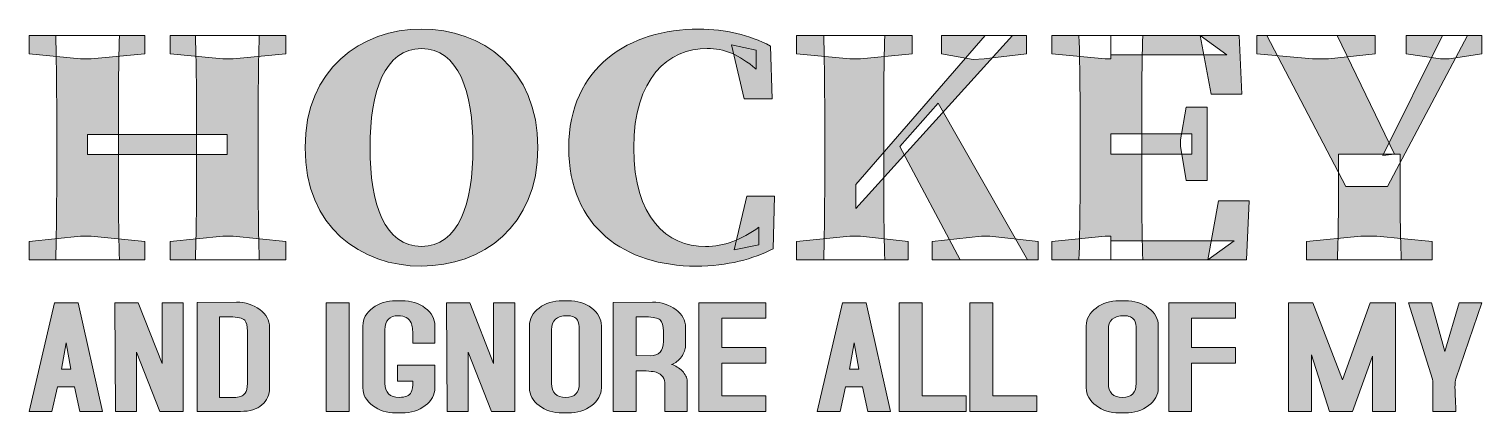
# Model space of a CAD drawing. Header units: inches. Extents: x 0.5 to 14.5, y -16.1 to -0.7.
# Drawn here: x 0.5 to 14.5, y -11.73 to -8.04 of the extents above; entities that cross this region are included whole.
import ezdxf

# ---------------------------------------------------------------- set-up
doc = ezdxf.new("R2010")
doc.units = ezdxf.units.IN
doc.header["$MEASUREMENT"] = 0
doc.layers.add('Layer 1', color=7, linetype='Continuous')

# ---------------------------------------------------------------- blocks, each defined once
blk = doc.blocks.new('block 13')
at = {"layer": 'Layer 1', "true_color": 0xff0000}
h = blk.add_hatch(color=1, dxfattribs=at)
h.dxf.hatch_style = 2
h.paths.add_polyline_path([(0.502, -8.276), (0.502, -8.099), (1.617, -8.099), (1.617, -8.276), (1.101, -8.325), (0.997, -8.325)])
h.paths.add_polyline_path([(1.101, -10.032), (1.617, -10.082), (1.617, -10.258), (0.502, -10.258), (0.502, -10.082), (0.997, -10.032)])
edge = h.paths.add_edge_path()
edge.add_spline(control_points=[(0.769, -9.118), (0.769, -8.779), (0.769, -8.438), (0.759, -8.099), (0.759, -8.099), (1.373, -8.099), (1.373, -8.099), (1.363, -8.431), (1.363, -8.773), (1.363, -9.118), (1.363, -9.118), (1.363, -9.219), (1.363, -9.219), (1.363, -9.578), (1.363, -9.92), (1.373, -10.258), (1.373, -10.258), (0.759, -10.258), (0.759, -10.258), (0.769, -9.926), (0.769, -9.585), (0.769, -9.239), (0.769, -9.239), (0.769, -9.118), (0.769, -9.118)], knot_values=[0, 0, 0, 0, 1, 1, 1, 2, 2, 2, 3, 3, 3, 4, 4, 4, 5, 5, 5, 6, 6, 6, 7, 7, 7, 8, 8, 8, 8], degree=3, periodic=1)
h.paths.add_polyline_path([(1.066, -9.245), (1.066, -9.053), (2.412, -9.053), (2.412, -9.245)])
h.paths.add_polyline_path([(1.861, -8.276), (1.861, -8.099), (2.976, -8.099), (2.976, -8.276), (2.468, -8.325), (2.369, -8.325)])
h.paths.add_polyline_path([(2.468, -10.032), (2.976, -10.082), (2.976, -10.258), (1.861, -10.258), (1.861, -10.082), (2.369, -10.032)])
edge = h.paths.add_edge_path()
edge.add_spline(control_points=[(2.116, -9.118), (2.116, -8.779), (2.116, -8.438), (2.105, -8.099), (2.105, -8.099), (2.72, -8.099), (2.72, -8.099), (2.709, -8.431), (2.709, -8.773), (2.709, -9.118), (2.709, -9.118), (2.709, -9.239), (2.709, -9.239), (2.709, -9.578), (2.709, -9.92), (2.72, -10.258), (2.72, -10.258), (2.105, -10.258), (2.105, -10.258), (2.116, -9.926), (2.116, -9.585), (2.116, -9.219), (2.116, -9.219), (2.116, -9.118), (2.116, -9.118)], knot_values=[0, 0, 0, 0, 1, 1, 1, 2, 2, 2, 3, 3, 3, 4, 4, 4, 5, 5, 5, 6, 6, 6, 7, 7, 7, 8, 8, 8, 8], degree=3, periodic=1)
h = blk.add_hatch(color=1, dxfattribs=at)
h.dxf.hatch_style = 2
edge = h.paths.add_edge_path()
edge.add_spline(control_points=[(5.404, -9.179), (5.404, -9.936), (4.866, -10.319), (4.283, -10.319), (3.699, -10.319), (3.161, -9.944), (3.161, -9.179), (3.161, -8.421), (3.703, -8.038), (4.283, -8.038), (4.862, -8.038), (5.404, -8.413), (5.404, -9.179)], knot_values=[0, 0, 0, 0, 1, 1, 1, 2, 2, 2, 3, 3, 3, 4, 4, 4, 4], degree=3, periodic=1)
edge = h.paths.add_edge_path()
edge.add_spline(control_points=[(4.283, -10.129), (4.638, -10.129), (4.778, -9.724), (4.778, -9.179), (4.778, -8.636), (4.638, -8.226), (4.283, -8.226), (3.927, -8.226), (3.787, -8.636), (3.787, -9.179), (3.787, -9.724), (3.927, -10.129), (4.283, -10.129)], knot_values=[0, 0, 0, 0, 1, 1, 1, 2, 2, 2, 3, 3, 3, 4, 4, 4, 4], degree=3, periodic=1)
h = blk.add_hatch(color=1, dxfattribs=at)
h.dxf.hatch_style = 2
edge = h.paths.add_edge_path()
edge.add_spline(control_points=[(7.533, -9.945), (7.533, -9.945), (7.533, -10.114), (7.533, -10.114), (7.533, -10.114), (7.296, -10.162), (7.296, -10.162), (7.296, -10.162), (7.415, -9.647), (7.415, -9.647), (7.415, -9.647), (7.684, -9.647), (7.684, -9.647), (7.684, -9.647), (7.67, -10.152), (7.67, -10.152), (7.481, -10.25), (7.232, -10.319), (6.928, -10.319), (6.248, -10.319), (5.701, -9.946), (5.701, -9.179), (5.701, -8.401), (6.289, -8.038), (6.953, -8.038), (7.22, -8.038), (7.435, -8.094), (7.645, -8.201), (7.645, -8.201), (7.659, -8.71), (7.659, -8.71), (7.659, -8.71), (7.39, -8.71), (7.39, -8.71), (7.39, -8.71), (7.269, -8.191), (7.269, -8.191), (7.269, -8.191), (7.506, -8.241), (7.506, -8.241), (7.506, -8.241), (7.506, -8.423), (7.506, -8.423), (7.337, -8.282), (7.196, -8.224), (7.036, -8.224), (6.659, -8.224), (6.327, -8.509), (6.327, -9.181), (6.327, -9.85), (6.645, -10.131), (7.019, -10.131), (7.195, -10.131), (7.368, -10.064), (7.533, -9.945)], knot_values=[0, 0, 0, 0, 1, 1, 1, 2, 2, 2, 3, 3, 3, 4, 4, 4, 5, 5, 5, 6, 6, 6, 7, 7, 7, 8, 8, 8, 9, 9, 9, 10, 10, 10, 11, 11, 11, 12, 12, 12, 13, 13, 13, 14, 14, 14, 15, 15, 15, 16, 16, 16, 17, 17, 17, 18, 18, 18, 18], degree=3, periodic=1)
h = blk.add_hatch(color=1, dxfattribs=at)
h.dxf.hatch_style = 2
h.paths.add_polyline_path([(7.895, -8.276), (7.895, -8.099), (9.01, -8.099), (9.01, -8.276), (8.512, -8.325), (8.408, -8.325)])
h.paths.add_polyline_path([(8.512, -10.032), (8.971, -10.082), (8.971, -10.258), (7.895, -10.258), (7.895, -10.082), (8.408, -10.032)])
edge = h.paths.add_edge_path()
edge.add_spline(control_points=[(8.167, -9.118), (8.167, -8.779), (8.167, -8.438), (8.157, -8.099), (8.157, -8.099), (8.745, -8.099), (8.745, -8.099), (8.735, -8.431), (8.735, -8.773), (8.735, -9.118), (8.735, -9.118), (8.735, -9.261), (8.735, -9.261), (8.735, -9.578), (8.735, -9.92), (8.745, -10.258), (8.745, -10.258), (8.157, -10.258), (8.157, -10.258), (8.167, -9.926), (8.167, -9.585), (8.167, -9.239), (8.167, -9.239), (8.167, -9.118), (8.167, -9.118)], knot_values=[0, 0, 0, 0, 1, 1, 1, 2, 2, 2, 3, 3, 3, 4, 4, 4, 5, 5, 5, 6, 6, 6, 7, 7, 7, 8, 8, 8, 8], degree=3, periodic=1)
h.paths.add_polyline_path([(8.465, -9.534), (9.712, -8.099), (9.975, -8.099), (8.465, -9.764)])
h.paths.add_polyline_path([(9.259, -8.75), (10.119, -10.258), (9.473, -10.258), (8.891, -9.168)])
h.paths.add_polyline_path([(9.201, -10.082), (9.676, -10.032), (9.757, -10.032), (10.222, -10.082), (10.222, -10.258), (9.201, -10.258)])
h.paths.add_polyline_path([(9.293, -8.276), (9.293, -8.099), (10.111, -8.099), (10.111, -8.276), (9.702, -8.325), (9.598, -8.33)])
h = blk.add_hatch(color=1, dxfattribs=at)
h.dxf.hatch_style = 2
h.paths.add_polyline_path([(10.355, -8.276), (10.355, -8.099), (10.923, -8.099), (10.923, -8.325), (10.868, -8.325)])
h.paths.add_polyline_path([(10.923, -10.032), (10.923, -10.258), (10.355, -10.258), (10.355, -10.082), (10.868, -10.032)])
edge = h.paths.add_edge_path()
edge.add_spline(control_points=[(10.627, -9.118), (10.627, -8.779), (10.627, -8.438), (10.616, -8.099), (10.616, -8.099), (11.231, -8.099), (11.231, -8.099), (11.22, -8.431), (11.22, -8.773), (11.22, -9.118), (11.22, -9.118), (11.22, -9.226), (11.22, -9.226), (11.22, -9.578), (11.22, -9.92), (11.231, -10.258), (11.231, -10.258), (10.616, -10.258), (10.616, -10.258), (10.627, -9.926), (10.627, -9.585), (10.627, -9.239), (10.627, -9.239), (10.627, -9.118), (10.627, -9.118)], knot_values=[0, 0, 0, 0, 1, 1, 1, 2, 2, 2, 3, 3, 3, 4, 4, 4, 5, 5, 5, 6, 6, 6, 7, 7, 7, 8, 8, 8, 8], degree=3, periodic=1)
h.paths.add_polyline_path([(11.785, -8.099), (12.041, -8.285), (10.923, -8.285), (10.923, -8.099), (12.159, -8.099), (12.184, -8.665), (11.889, -8.665)])
h.paths.add_polyline_path([(11.702, -9.241), (10.923, -9.241), (10.923, -9.047), (11.702, -9.047)])
h.paths.add_polyline_path([(12.255, -9.692), (12.23, -10.258), (10.923, -10.258), (10.923, -10.075), (12.112, -10.075), (11.856, -10.258), (11.96, -9.692)])
h.paths.add_polyline_path([(11.594, -9.103), (11.647, -8.788), (11.852, -8.788), (11.852, -9.496), (11.647, -9.496), (11.594, -9.164)])
h = blk.add_hatch(color=1, dxfattribs=at)
h.dxf.hatch_style = 2
h.paths.add_polyline_path([(12.329, -8.276), (12.329, -8.099), (13.469, -8.099), (13.469, -8.276), (13.02, -8.325), (12.865, -8.325)])
h.paths.add_polyline_path([(13.188, -9.552), (12.425, -8.099), (13.103, -8.099), (13.655, -9.242), (13.544, -9.256), (14.118, -8.099), (14.357, -8.099), (13.587, -9.552)])
h.paths.add_polyline_path([(13.486, -10.032), (14.019, -10.082), (14.019, -10.258), (12.808, -10.258), (12.808, -10.082), (13.331, -10.032)])
edge = h.paths.add_edge_path()
edge.add_spline(control_points=[(13.116, -9.242), (13.116, -9.242), (13.709, -9.242), (13.709, -9.242), (13.709, -9.737), (13.709, -9.956), (13.72, -10.258), (13.72, -10.258), (13.105, -10.258), (13.105, -10.258), (13.116, -9.963), (13.116, -9.743), (13.116, -9.242)], knot_values=[0, 0, 0, 0, 1, 1, 1, 2, 2, 2, 3, 3, 3, 4, 4, 4, 4], degree=3, periodic=1)
h.paths.add_polyline_path([(14.1, -8.325), (13.767, -8.276), (13.767, -8.099), (14.498, -8.099), (14.498, -8.276), (14.183, -8.325)])
at = {"layer": 'Layer 1', "lineweight": 0}
for points in [[(0.502, -8.276), (0.502, -8.099), (1.617, -8.099), (1.617, -8.276), (1.101, -8.325), (0.997, -8.325), (0.502, -8.276)], [(1.861, -8.276), (1.861, -8.099), (2.976, -8.099), (2.976, -8.276), (2.468, -8.325), (2.369, -8.325), (1.861, -8.276)], [(7.895, -8.276), (7.895, -8.099), (9.01, -8.099), (9.01, -8.276), (8.512, -8.325), (8.408, -8.325), (7.895, -8.276)], [(8.465, -9.534), (9.712, -8.099), (9.975, -8.099), (8.465, -9.764), (8.465, -9.534)], [(9.293, -8.276), (9.293, -8.099), (10.111, -8.099), (10.111, -8.276), (9.702, -8.325), (9.598, -8.33), (9.293, -8.276)], [(10.355, -8.276), (10.355, -8.099), (10.923, -8.099), (10.923, -8.325), (10.868, -8.325), (10.355, -8.276)], [(11.785, -8.099), (12.041, -8.285), (10.923, -8.285), (10.923, -8.099), (12.159, -8.099), (12.184, -8.665), (11.889, -8.665), (11.785, -8.099)], [(12.329, -8.276), (12.329, -8.099), (13.469, -8.099), (13.469, -8.276), (13.02, -8.325), (12.865, -8.325), (12.329, -8.276)], [(13.188, -9.552), (12.425, -8.099), (13.103, -8.099), (13.655, -9.242), (13.544, -9.256), (14.118, -8.099), (14.357, -8.099), (13.587, -9.552), (13.188, -9.552)], [(14.1, -8.325), (13.767, -8.276), (13.767, -8.099), (14.498, -8.099), (14.498, -8.276), (14.183, -8.325), (14.1, -8.325)], [(9.259, -8.75), (10.119, -10.258), (9.473, -10.258), (8.891, -9.168), (9.259, -8.75)], [(11.594, -9.103), (11.647, -8.788), (11.852, -8.788), (11.852, -9.496), (11.647, -9.496), (11.594, -9.164), (11.594, -9.103)], [(1.066, -9.245), (1.066, -9.053), (2.412, -9.053), (2.412, -9.245), (1.066, -9.245)], [(11.702, -9.241), (10.923, -9.241), (10.923, -9.047), (11.702, -9.047), (11.702, -9.241)], [(12.255, -9.692), (12.23, -10.258), (10.923, -10.258), (10.923, -10.075), (12.112, -10.075), (11.856, -10.258), (11.96, -9.692), (12.255, -9.692)], [(1.101, -10.032), (1.617, -10.082), (1.617, -10.258), (0.502, -10.258), (0.502, -10.082), (0.997, -10.032), (1.101, -10.032)], [(2.468, -10.032), (2.976, -10.082), (2.976, -10.258), (1.861, -10.258), (1.861, -10.082), (2.369, -10.032), (2.468, -10.032)], [(8.512, -10.032), (8.971, -10.082), (8.971, -10.258), (7.895, -10.258), (7.895, -10.082), (8.408, -10.032), (8.512, -10.032)], [(9.201, -10.082), (9.676, -10.032), (9.757, -10.032), (10.222, -10.082), (10.222, -10.258), (9.201, -10.258), (9.201, -10.082)], [(10.923, -10.032), (10.923, -10.258), (10.355, -10.258), (10.355, -10.082), (10.868, -10.032), (10.923, -10.032)], [(13.486, -10.032), (14.019, -10.082), (14.019, -10.258), (12.808, -10.258), (12.808, -10.082), (13.331, -10.032), (13.486, -10.032)]]:
    blk.add_lwpolyline(points, dxfattribs=at)
for points, knots in [([(0.769, -9.118), (0.769, -8.779), (0.769, -8.438), (0.759, -8.099), (0.759, -8.099), (1.373, -8.099), (1.373, -8.099), (1.363, -8.431), (1.363, -8.773), (1.363, -9.118), (1.363, -9.118), (1.363, -9.219), (1.363, -9.219), (1.363, -9.578), (1.363, -9.92), (1.373, -10.258), (1.373, -10.258), (0.759, -10.258), (0.759, -10.258), (0.769, -9.926), (0.769, -9.585), (0.769, -9.239), (0.769, -9.239), (0.769, -9.118), (0.769, -9.118)], [0, 0, 0, 0, 1, 1, 1, 2, 2, 2, 3, 3, 3, 4, 4, 4, 5, 5, 5, 6, 6, 6, 7, 7, 7, 8, 8, 8, 8]), ([(2.116, -9.118), (2.116, -8.779), (2.116, -8.438), (2.105, -8.099), (2.105, -8.099), (2.72, -8.099), (2.72, -8.099), (2.709, -8.431), (2.709, -8.773), (2.709, -9.118), (2.709, -9.118), (2.709, -9.239), (2.709, -9.239), (2.709, -9.578), (2.709, -9.92), (2.72, -10.258), (2.72, -10.258), (2.105, -10.258), (2.105, -10.258), (2.116, -9.926), (2.116, -9.585), (2.116, -9.219), (2.116, -9.219), (2.116, -9.118), (2.116, -9.118)], [0, 0, 0, 0, 1, 1, 1, 2, 2, 2, 3, 3, 3, 4, 4, 4, 5, 5, 5, 6, 6, 6, 7, 7, 7, 8, 8, 8, 8]), ([(5.404, -9.179), (5.404, -9.936), (4.866, -10.319), (4.283, -10.319), (3.699, -10.319), (3.161, -9.944), (3.161, -9.179), (3.161, -8.421), (3.703, -8.038), (4.283, -8.038), (4.862, -8.038), (5.404, -8.413), (5.404, -9.179)], [0, 0, 0, 0, 1, 1, 1, 2, 2, 2, 3, 3, 3, 4, 4, 4, 4]), ([(7.533, -9.945), (7.533, -9.945), (7.533, -10.114), (7.533, -10.114), (7.533, -10.114), (7.296, -10.162), (7.296, -10.162), (7.296, -10.162), (7.415, -9.647), (7.415, -9.647), (7.415, -9.647), (7.684, -9.647), (7.684, -9.647), (7.684, -9.647), (7.67, -10.152), (7.67, -10.152), (7.481, -10.25), (7.232, -10.319), (6.928, -10.319), (6.248, -10.319), (5.701, -9.946), (5.701, -9.179), (5.701, -8.401), (6.289, -8.038), (6.953, -8.038), (7.22, -8.038), (7.435, -8.094), (7.645, -8.201), (7.645, -8.201), (7.659, -8.71), (7.659, -8.71), (7.659, -8.71), (7.39, -8.71), (7.39, -8.71), (7.39, -8.71), (7.269, -8.191), (7.269, -8.191), (7.269, -8.191), (7.506, -8.241), (7.506, -8.241), (7.506, -8.241), (7.506, -8.423), (7.506, -8.423), (7.337, -8.282), (7.196, -8.224), (7.036, -8.224), (6.659, -8.224), (6.327, -8.509), (6.327, -9.181), (6.327, -9.85), (6.645, -10.131), (7.019, -10.131), (7.195, -10.131), (7.368, -10.064), (7.533, -9.945)], [0, 0, 0, 0, 1, 1, 1, 2, 2, 2, 3, 3, 3, 4, 4, 4, 5, 5, 5, 6, 6, 6, 7, 7, 7, 8, 8, 8, 9, 9, 9, 10, 10, 10, 11, 11, 11, 12, 12, 12, 13, 13, 13, 14, 14, 14, 15, 15, 15, 16, 16, 16, 17, 17, 17, 18, 18, 18, 18]), ([(8.167, -9.118), (8.167, -8.779), (8.167, -8.438), (8.157, -8.099), (8.157, -8.099), (8.745, -8.099), (8.745, -8.099), (8.735, -8.431), (8.735, -8.773), (8.735, -9.118), (8.735, -9.118), (8.735, -9.261), (8.735, -9.261), (8.735, -9.578), (8.735, -9.92), (8.745, -10.258), (8.745, -10.258), (8.157, -10.258), (8.157, -10.258), (8.167, -9.926), (8.167, -9.585), (8.167, -9.239), (8.167, -9.239), (8.167, -9.118), (8.167, -9.118)], [0, 0, 0, 0, 1, 1, 1, 2, 2, 2, 3, 3, 3, 4, 4, 4, 5, 5, 5, 6, 6, 6, 7, 7, 7, 8, 8, 8, 8]), ([(10.627, -9.118), (10.627, -8.779), (10.627, -8.438), (10.616, -8.099), (10.616, -8.099), (11.231, -8.099), (11.231, -8.099), (11.22, -8.431), (11.22, -8.773), (11.22, -9.118), (11.22, -9.118), (11.22, -9.226), (11.22, -9.226), (11.22, -9.578), (11.22, -9.92), (11.231, -10.258), (11.231, -10.258), (10.616, -10.258), (10.616, -10.258), (10.627, -9.926), (10.627, -9.585), (10.627, -9.239), (10.627, -9.239), (10.627, -9.118), (10.627, -9.118)], [0, 0, 0, 0, 1, 1, 1, 2, 2, 2, 3, 3, 3, 4, 4, 4, 5, 5, 5, 6, 6, 6, 7, 7, 7, 8, 8, 8, 8]), ([(4.283, -10.129), (4.638, -10.129), (4.778, -9.724), (4.778, -9.179), (4.778, -8.636), (4.638, -8.226), (4.283, -8.226), (3.927, -8.226), (3.787, -8.636), (3.787, -9.179), (3.787, -9.724), (3.927, -10.129), (4.283, -10.129)], [0, 0, 0, 0, 1, 1, 1, 2, 2, 2, 3, 3, 3, 4, 4, 4, 4]), ([(13.116, -9.242), (13.116, -9.242), (13.709, -9.242), (13.709, -9.242), (13.709, -9.737), (13.709, -9.956), (13.72, -10.258), (13.72, -10.258), (13.105, -10.258), (13.105, -10.258), (13.116, -9.963), (13.116, -9.743), (13.116, -9.242)], [0, 0, 0, 0, 1, 1, 1, 2, 2, 2, 3, 3, 3, 4, 4, 4, 4])]:
    blk.add_open_spline(points, degree=3, knots=knots, dxfattribs=at)
blk = doc.blocks.new('block 14')
at = {"layer": 'Layer 1', "true_color": 0x29abe2}
h = blk.add_hatch(color=142, dxfattribs=at)
h.dxf.hatch_style = 2
h.paths.add_polyline_path([(1.211, -11.717), (0.99, -11.717), (0.939, -11.479), (0.776, -11.479), (0.723, -11.717), (0.502, -11.717), (0.747, -10.671), (0.974, -10.672)])
h.paths.add_polyline_path([(0.904, -11.311), (0.86, -11.057), (0.815, -11.311)])
h = blk.add_hatch(color=142, dxfattribs=at)
h.dxf.hatch_style = 2
h.paths.add_polyline_path([(1.987, -11.717), (1.761, -11.717), (1.538, -11.147), (1.538, -11.717), (1.334, -11.717), (1.328, -10.672), (1.554, -10.672), (1.783, -11.256), (1.783, -10.672), (1.987, -10.672)])
h = blk.add_hatch(color=142, dxfattribs=at)
h.dxf.hatch_style = 2
edge = h.paths.add_edge_path()
edge.add_spline(control_points=[(2.819, -11.491), (2.819, -11.559), (2.794, -11.613), (2.745, -11.655), (2.696, -11.696), (2.628, -11.717), (2.54, -11.717), (2.54, -11.717), (2.123, -11.717), (2.123, -11.717), (2.123, -11.717), (2.123, -10.668), (2.123, -10.668), (2.123, -10.668), (2.5, -10.666), (2.5, -10.666), (2.587, -10.666), (2.663, -10.69), (2.725, -10.737), (2.787, -10.784), (2.819, -10.841), (2.819, -10.908), (2.819, -10.908), (2.819, -11.491), (2.819, -11.491)], knot_values=[0, 0, 0, 0, 1, 1, 1, 2, 2, 2, 3, 3, 3, 4, 4, 4, 5, 5, 5, 6, 6, 6, 7, 7, 7, 8, 8, 8, 8], degree=3, periodic=1)
edge = h.paths.add_edge_path()
edge.add_spline(control_points=[(2.606, -11.448), (2.606, -11.448), (2.606, -10.945), (2.606, -10.945), (2.606, -10.893), (2.597, -10.858), (2.58, -10.84), (2.557, -10.818), (2.511, -10.808), (2.441, -10.808), (2.441, -10.808), (2.336, -10.808), (2.336, -10.808), (2.336, -10.808), (2.336, -11.582), (2.336, -11.582), (2.336, -11.582), (2.475, -11.583), (2.475, -11.583), (2.528, -11.583), (2.564, -11.57), (2.584, -11.543), (2.599, -11.524), (2.606, -11.492), (2.606, -11.448)], knot_values=[0, 0, 0, 0, 1, 1, 1, 2, 2, 2, 3, 3, 3, 4, 4, 4, 5, 5, 5, 6, 6, 6, 7, 7, 7, 8, 8, 8, 8], degree=3, periodic=1)
h = blk.add_hatch(color=142, dxfattribs=at)
h.dxf.hatch_style = 2
h.paths.add_polyline_path([(3.586, -11.717), (3.365, -11.717), (3.365, -10.671), (3.586, -10.672)])
h = blk.add_hatch(color=142, dxfattribs=at)
h.dxf.hatch_style = 2
edge = h.paths.add_edge_path()
edge.add_spline(control_points=[(4.412, -11.273), (4.412, -11.273), (4.412, -11.491), (4.412, -11.491), (4.412, -11.557), (4.38, -11.614), (4.318, -11.661), (4.256, -11.708), (4.181, -11.731), (4.093, -11.731), (4.093, -11.731), (4.037, -11.731), (4.037, -11.731), (3.949, -11.731), (3.874, -11.708), (3.812, -11.661), (3.749, -11.614), (3.718, -11.557), (3.718, -11.49), (3.718, -11.49), (3.718, -10.893), (3.718, -10.893), (3.718, -10.826), (3.749, -10.769), (3.812, -10.722), (3.874, -10.675), (3.949, -10.652), (4.037, -10.652), (4.037, -10.652), (4.093, -10.652), (4.093, -10.652), (4.181, -10.652), (4.256, -10.675), (4.318, -10.722), (4.38, -10.77), (4.412, -10.826), (4.412, -10.893), (4.412, -10.893), (4.412, -11.059), (4.412, -11.059), (4.412, -11.059), (4.199, -11.059), (4.199, -11.059), (4.199, -11.052), (4.199, -11.041), (4.199, -11.025), (4.199, -11.011), (4.199, -11), (4.199, -10.992), (4.199, -10.934), (4.193, -10.892), (4.182, -10.865), (4.161, -10.819), (4.12, -10.796), (4.06, -10.796), (3.974, -10.796), (3.931, -10.841), (3.931, -10.931), (3.931, -10.931), (3.931, -11.447), (3.931, -11.447), (3.931, -11.537), (3.977, -11.582), (4.069, -11.582), (4.127, -11.582), (4.166, -11.565), (4.184, -11.532), (4.194, -11.513), (4.199, -11.478), (4.199, -11.426), (4.199, -11.426), (4.052, -11.426), (4.052, -11.426), (4.052, -11.426), (4.052, -11.273), (4.052, -11.273), (4.052, -11.273), (4.412, -11.273), (4.412, -11.273)], knot_values=[0, 0, 0, 0, 1, 1, 1, 2, 2, 2, 3, 3, 3, 4, 4, 4, 5, 5, 5, 6, 6, 6, 7, 7, 7, 8, 8, 8, 9, 9, 9, 10, 10, 10, 11, 11, 11, 12, 12, 12, 13, 13, 13, 14, 14, 14, 15, 15, 15, 16, 16, 16, 17, 17, 17, 18, 18, 18, 19, 19, 19, 20, 20, 20, 21, 21, 21, 22, 22, 22, 23, 23, 23, 24, 24, 24, 25, 25, 25, 26, 26, 26, 26], degree=3, periodic=1)
h = blk.add_hatch(color=142, dxfattribs=at)
h.dxf.hatch_style = 2
h.paths.add_polyline_path([(5.182, -11.717), (4.956, -11.717), (4.733, -11.147), (4.733, -11.717), (4.529, -11.717), (4.522, -10.672), (4.749, -10.672), (4.977, -11.256), (4.977, -10.672), (5.182, -10.672)])
h = blk.add_hatch(color=142, dxfattribs=at)
h.dxf.hatch_style = 2
edge = h.paths.add_edge_path()
edge.add_spline(control_points=[(6.015, -11.49), (6.015, -11.557), (5.984, -11.614), (5.922, -11.661), (5.859, -11.708), (5.784, -11.731), (5.696, -11.731), (5.696, -11.731), (5.641, -11.731), (5.641, -11.731), (5.553, -11.731), (5.478, -11.708), (5.416, -11.661), (5.353, -11.614), (5.322, -11.557), (5.322, -11.49), (5.322, -11.49), (5.322, -10.893), (5.322, -10.893), (5.322, -10.826), (5.353, -10.769), (5.416, -10.722), (5.478, -10.675), (5.553, -10.652), (5.641, -10.652), (5.641, -10.652), (5.696, -10.652), (5.696, -10.652), (5.784, -10.652), (5.859, -10.675), (5.922, -10.722), (5.984, -10.769), (6.015, -10.826), (6.015, -10.893), (6.015, -10.893), (6.015, -11.49), (6.015, -11.49)], knot_values=[0, 0, 0, 0, 1, 1, 1, 2, 2, 2, 3, 3, 3, 4, 4, 4, 5, 5, 5, 6, 6, 6, 7, 7, 7, 8, 8, 8, 9, 9, 9, 10, 10, 10, 11, 11, 11, 12, 12, 12, 12], degree=3, periodic=1)
edge = h.paths.add_edge_path()
edge.add_spline(control_points=[(5.803, -11.447), (5.803, -11.447), (5.803, -10.931), (5.803, -10.931), (5.803, -10.889), (5.797, -10.859), (5.786, -10.84), (5.767, -10.811), (5.734, -10.796), (5.686, -10.796), (5.585, -10.796), (5.535, -10.841), (5.535, -10.931), (5.535, -10.931), (5.535, -11.447), (5.535, -11.447), (5.535, -11.537), (5.581, -11.582), (5.673, -11.582), (5.759, -11.582), (5.803, -11.537), (5.803, -11.447)], knot_values=[0, 0, 0, 0, 1, 1, 1, 2, 2, 2, 3, 3, 3, 4, 4, 4, 5, 5, 5, 6, 6, 6, 7, 7, 7, 7], degree=3, periodic=1)
h = blk.add_hatch(color=142, dxfattribs=at)
h.dxf.hatch_style = 2
edge = h.paths.add_edge_path()
edge.add_spline(control_points=[(6.841, -11.717), (6.841, -11.717), (6.628, -11.717), (6.628, -11.717), (6.628, -11.717), (6.628, -11.461), (6.628, -11.461), (6.628, -11.399), (6.6, -11.359), (6.544, -11.34), (6.511, -11.331), (6.447, -11.326), (6.351, -11.326), (6.351, -11.326), (6.351, -11.717), (6.351, -11.717), (6.351, -11.717), (6.13, -11.717), (6.13, -11.717), (6.13, -11.717), (6.13, -10.668), (6.13, -10.668), (6.13, -10.668), (6.507, -10.666), (6.507, -10.666), (6.595, -10.666), (6.67, -10.69), (6.732, -10.737), (6.795, -10.784), (6.826, -10.841), (6.826, -10.908), (6.826, -10.908), (6.826, -11.088), (6.826, -11.088), (6.826, -11.121), (6.813, -11.155), (6.786, -11.191), (6.76, -11.228), (6.729, -11.252), (6.692, -11.264), (6.731, -11.278), (6.765, -11.299), (6.794, -11.328), (6.825, -11.361), (6.841, -11.392), (6.841, -11.424), (6.841, -11.424), (6.841, -11.717), (6.841, -11.717)], knot_values=[0, 0, 0, 0, 1, 1, 1, 2, 2, 2, 3, 3, 3, 4, 4, 4, 5, 5, 5, 6, 6, 6, 7, 7, 7, 8, 8, 8, 9, 9, 9, 10, 10, 10, 11, 11, 11, 12, 12, 12, 13, 13, 13, 14, 14, 14, 15, 15, 15, 16, 16, 16, 16], degree=3, periodic=1)
edge = h.paths.add_edge_path()
edge.add_spline(control_points=[(6.613, -11.045), (6.613, -11.045), (6.613, -10.945), (6.613, -10.945), (6.613, -10.892), (6.603, -10.856), (6.581, -10.837), (6.56, -10.817), (6.515, -10.808), (6.446, -10.808), (6.446, -10.808), (6.351, -10.808), (6.351, -10.808), (6.351, -10.808), (6.351, -11.179), (6.351, -11.179), (6.351, -11.179), (6.484, -11.181), (6.484, -11.181), (6.57, -11.181), (6.613, -11.136), (6.613, -11.045)], knot_values=[0, 0, 0, 0, 1, 1, 1, 2, 2, 2, 3, 3, 3, 4, 4, 4, 5, 5, 5, 6, 6, 6, 7, 7, 7, 7], degree=3, periodic=1)
h = blk.add_hatch(color=142, dxfattribs=at)
h.dxf.hatch_style = 2
h.paths.add_polyline_path([(7.598, -11.567), (7.598, -11.717), (6.953, -11.717), (6.953, -10.672), (7.598, -10.671), (7.598, -10.82), (7.175, -10.82), (7.175, -11.102), (7.598, -11.102), (7.598, -11.252), (7.175, -11.252), (7.175, -11.567)])
h = blk.add_hatch(color=142, dxfattribs=at)
h.dxf.hatch_style = 2
h.paths.add_polyline_path([(8.802, -11.717), (8.582, -11.717), (8.53, -11.479), (8.367, -11.479), (8.314, -11.717), (8.093, -11.717), (8.338, -10.671), (8.566, -10.672)])
h.paths.add_polyline_path([(8.495, -11.311), (8.451, -11.057), (8.406, -11.311)])
h = blk.add_hatch(color=142, dxfattribs=at)
h.dxf.hatch_style = 2
h.paths.add_polyline_path([(9.529, -11.567), (9.529, -11.717), (8.885, -11.717), (8.885, -10.672), (9.106, -10.672), (9.106, -11.567)])
h = blk.add_hatch(color=142, dxfattribs=at)
h.dxf.hatch_style = 2
h.paths.add_polyline_path([(10.21, -11.567), (10.21, -11.717), (9.565, -11.717), (9.565, -10.672), (9.787, -10.672), (9.787, -11.567)])
h = blk.add_hatch(color=142, dxfattribs=at)
h.dxf.hatch_style = 2
edge = h.paths.add_edge_path()
edge.add_spline(control_points=[(11.38, -11.49), (11.38, -11.557), (11.348, -11.614), (11.286, -11.661), (11.224, -11.708), (11.148, -11.731), (11.061, -11.731), (11.061, -11.731), (11.005, -11.731), (11.005, -11.731), (10.917, -11.731), (10.842, -11.708), (10.78, -11.661), (10.717, -11.614), (10.686, -11.557), (10.686, -11.49), (10.686, -11.49), (10.686, -10.893), (10.686, -10.893), (10.686, -10.826), (10.717, -10.769), (10.78, -10.722), (10.842, -10.675), (10.917, -10.652), (11.005, -10.652), (11.005, -10.652), (11.061, -10.652), (11.061, -10.652), (11.148, -10.652), (11.224, -10.675), (11.286, -10.722), (11.348, -10.769), (11.38, -10.826), (11.38, -10.893), (11.38, -10.893), (11.38, -11.49), (11.38, -11.49)], knot_values=[0, 0, 0, 0, 1, 1, 1, 2, 2, 2, 3, 3, 3, 4, 4, 4, 5, 5, 5, 6, 6, 6, 7, 7, 7, 8, 8, 8, 9, 9, 9, 10, 10, 10, 11, 11, 11, 12, 12, 12, 12], degree=3, periodic=1)
edge = h.paths.add_edge_path()
edge.add_spline(control_points=[(11.167, -11.447), (11.167, -11.447), (11.167, -10.931), (11.167, -10.931), (11.167, -10.889), (11.161, -10.859), (11.15, -10.84), (11.131, -10.811), (11.098, -10.796), (11.05, -10.796), (10.949, -10.796), (10.899, -10.841), (10.899, -10.931), (10.899, -10.931), (10.899, -11.447), (10.899, -11.447), (10.899, -11.537), (10.945, -11.582), (11.037, -11.582), (11.124, -11.582), (11.167, -11.537), (11.167, -11.447)], knot_values=[0, 0, 0, 0, 1, 1, 1, 2, 2, 2, 3, 3, 3, 4, 4, 4, 5, 5, 5, 6, 6, 6, 7, 7, 7, 7], degree=3, periodic=1)
h = blk.add_hatch(color=142, dxfattribs=at)
h.dxf.hatch_style = 2
h.paths.add_polyline_path([(12.124, -11.102), (12.124, -11.252), (11.701, -11.252), (11.701, -11.717), (11.482, -11.717), (11.482, -10.672), (12.124, -10.671), (12.124, -10.82), (11.701, -10.82), (11.701, -11.102)])
h = blk.add_hatch(color=142, dxfattribs=at)
h.dxf.hatch_style = 2
h.paths.add_polyline_path([(13.664, -11.717), (13.443, -11.717), (13.443, -11.184), (13.251, -11.717), (13.03, -11.717), (12.856, -11.173), (12.856, -11.717), (12.634, -11.717), (12.634, -10.672), (12.87, -10.672), (13.153, -11.413), (13.422, -10.672), (13.664, -10.672)])
h = blk.add_hatch(color=142, dxfattribs=at)
h.dxf.hatch_style = 2
edge = h.paths.add_edge_path()
edge.add_spline(control_points=[(14.498, -10.672), (14.498, -10.672), (14.245, -11.405), (14.245, -11.405), (14.24, -11.418), (14.238, -11.445), (14.238, -11.487), (14.238, -11.513), (14.24, -11.551), (14.242, -11.603), (14.245, -11.654), (14.247, -11.692), (14.247, -11.717), (14.247, -11.717), (14.026, -11.717), (14.026, -11.717), (14.026, -11.717), (14.026, -11.476), (14.026, -11.476), (14.024, -11.454), (14.023, -11.432), (14.023, -11.408), (14.023, -11.408), (13.789, -10.672), (13.789, -10.672), (13.789, -10.672), (14.011, -10.672), (14.011, -10.672), (14.011, -10.672), (14.14, -11.139), (14.14, -11.139), (14.14, -11.139), (14.277, -10.672), (14.277, -10.672), (14.277, -10.672), (14.498, -10.672), (14.498, -10.672)], knot_values=[0, 0, 0, 0, 1, 1, 1, 2, 2, 2, 3, 3, 3, 4, 4, 4, 5, 5, 5, 6, 6, 6, 7, 7, 7, 8, 8, 8, 9, 9, 9, 10, 10, 10, 11, 11, 11, 12, 12, 12, 12], degree=3, periodic=1)
at = {"layer": 'Layer 1', "lineweight": 0}
for points in [[(1.211, -11.717), (0.99, -11.717), (0.939, -11.479), (0.776, -11.479), (0.723, -11.717), (0.502, -11.717), (0.747, -10.671), (0.974, -10.672), (1.211, -11.717)], [(1.987, -11.717), (1.761, -11.717), (1.538, -11.147), (1.538, -11.717), (1.334, -11.717), (1.328, -10.672), (1.554, -10.672), (1.783, -11.256), (1.783, -10.672), (1.987, -10.672), (1.987, -11.717)], [(3.586, -11.717), (3.365, -11.717), (3.365, -10.671), (3.586, -10.672), (3.586, -11.717)], [(5.182, -11.717), (4.956, -11.717), (4.733, -11.147), (4.733, -11.717), (4.529, -11.717), (4.522, -10.672), (4.749, -10.672), (4.977, -11.256), (4.977, -10.672), (5.182, -10.672), (5.182, -11.717)], [(7.598, -11.567), (7.598, -11.717), (6.953, -11.717), (6.953, -10.672), (7.598, -10.671), (7.598, -10.82), (7.175, -10.82), (7.175, -11.102), (7.598, -11.102), (7.598, -11.252), (7.175, -11.252), (7.175, -11.567), (7.598, -11.567)], [(8.802, -11.717), (8.582, -11.717), (8.53, -11.479), (8.367, -11.479), (8.314, -11.717), (8.093, -11.717), (8.338, -10.671), (8.566, -10.672), (8.802, -11.717)], [(9.529, -11.567), (9.529, -11.717), (8.885, -11.717), (8.885, -10.672), (9.106, -10.672), (9.106, -11.567), (9.529, -11.567)], [(10.21, -11.567), (10.21, -11.717), (9.565, -11.717), (9.565, -10.672), (9.787, -10.672), (9.787, -11.567), (10.21, -11.567)], [(12.124, -11.102), (12.124, -11.252), (11.701, -11.252), (11.701, -11.717), (11.482, -11.717), (11.482, -10.672), (12.124, -10.671), (12.124, -10.82), (11.701, -10.82), (11.701, -11.102), (12.124, -11.102)], [(13.664, -11.717), (13.443, -11.717), (13.443, -11.184), (13.251, -11.717), (13.03, -11.717), (12.856, -11.173), (12.856, -11.717), (12.634, -11.717), (12.634, -10.672), (12.87, -10.672), (13.153, -11.413), (13.422, -10.672), (13.664, -10.672), (13.664, -11.717)], [(0.904, -11.311), (0.86, -11.057), (0.815, -11.311), (0.904, -11.311)], [(8.495, -11.311), (8.451, -11.057), (8.406, -11.311), (8.495, -11.311)]]:
    blk.add_lwpolyline(points, dxfattribs=at)
for points, knots in [([(2.819, -11.491), (2.819, -11.559), (2.794, -11.613), (2.745, -11.655), (2.696, -11.696), (2.628, -11.717), (2.54, -11.717), (2.54, -11.717), (2.123, -11.717), (2.123, -11.717), (2.123, -11.717), (2.123, -10.668), (2.123, -10.668), (2.123, -10.668), (2.5, -10.666), (2.5, -10.666), (2.587, -10.666), (2.663, -10.69), (2.725, -10.737), (2.787, -10.784), (2.819, -10.841), (2.819, -10.908), (2.819, -10.908), (2.819, -11.491), (2.819, -11.491)], [0, 0, 0, 0, 1, 1, 1, 2, 2, 2, 3, 3, 3, 4, 4, 4, 5, 5, 5, 6, 6, 6, 7, 7, 7, 8, 8, 8, 8]), ([(4.412, -11.273), (4.412, -11.273), (4.412, -11.491), (4.412, -11.491), (4.412, -11.557), (4.38, -11.614), (4.318, -11.661), (4.256, -11.708), (4.181, -11.731), (4.093, -11.731), (4.093, -11.731), (4.037, -11.731), (4.037, -11.731), (3.949, -11.731), (3.874, -11.708), (3.812, -11.661), (3.749, -11.614), (3.718, -11.557), (3.718, -11.49), (3.718, -11.49), (3.718, -10.893), (3.718, -10.893), (3.718, -10.826), (3.749, -10.769), (3.812, -10.722), (3.874, -10.675), (3.949, -10.652), (4.037, -10.652), (4.037, -10.652), (4.093, -10.652), (4.093, -10.652), (4.181, -10.652), (4.256, -10.675), (4.318, -10.722), (4.38, -10.77), (4.412, -10.826), (4.412, -10.893), (4.412, -10.893), (4.412, -11.059), (4.412, -11.059), (4.412, -11.059), (4.199, -11.059), (4.199, -11.059), (4.199, -11.052), (4.199, -11.041), (4.199, -11.025), (4.199, -11.011), (4.199, -11), (4.199, -10.992), (4.199, -10.934), (4.193, -10.892), (4.182, -10.865), (4.161, -10.819), (4.12, -10.796), (4.06, -10.796), (3.974, -10.796), (3.931, -10.841), (3.931, -10.931), (3.931, -10.931), (3.931, -11.447), (3.931, -11.447), (3.931, -11.537), (3.977, -11.582), (4.069, -11.582), (4.127, -11.582), (4.166, -11.565), (4.184, -11.532), (4.194, -11.513), (4.199, -11.478), (4.199, -11.426), (4.199, -11.426), (4.052, -11.426), (4.052, -11.426), (4.052, -11.426), (4.052, -11.273), (4.052, -11.273), (4.052, -11.273), (4.412, -11.273), (4.412, -11.273)], [0, 0, 0, 0, 1, 1, 1, 2, 2, 2, 3, 3, 3, 4, 4, 4, 5, 5, 5, 6, 6, 6, 7, 7, 7, 8, 8, 8, 9, 9, 9, 10, 10, 10, 11, 11, 11, 12, 12, 12, 13, 13, 13, 14, 14, 14, 15, 15, 15, 16, 16, 16, 17, 17, 17, 18, 18, 18, 19, 19, 19, 20, 20, 20, 21, 21, 21, 22, 22, 22, 23, 23, 23, 24, 24, 24, 25, 25, 25, 26, 26, 26, 26]), ([(6.015, -11.49), (6.015, -11.557), (5.984, -11.614), (5.922, -11.661), (5.859, -11.708), (5.784, -11.731), (5.696, -11.731), (5.696, -11.731), (5.641, -11.731), (5.641, -11.731), (5.553, -11.731), (5.478, -11.708), (5.416, -11.661), (5.353, -11.614), (5.322, -11.557), (5.322, -11.49), (5.322, -11.49), (5.322, -10.893), (5.322, -10.893), (5.322, -10.826), (5.353, -10.769), (5.416, -10.722), (5.478, -10.675), (5.553, -10.652), (5.641, -10.652), (5.641, -10.652), (5.696, -10.652), (5.696, -10.652), (5.784, -10.652), (5.859, -10.675), (5.922, -10.722), (5.984, -10.769), (6.015, -10.826), (6.015, -10.893), (6.015, -10.893), (6.015, -11.49), (6.015, -11.49)], [0, 0, 0, 0, 1, 1, 1, 2, 2, 2, 3, 3, 3, 4, 4, 4, 5, 5, 5, 6, 6, 6, 7, 7, 7, 8, 8, 8, 9, 9, 9, 10, 10, 10, 11, 11, 11, 12, 12, 12, 12]), ([(6.841, -11.717), (6.841, -11.717), (6.628, -11.717), (6.628, -11.717), (6.628, -11.717), (6.628, -11.461), (6.628, -11.461), (6.628, -11.399), (6.6, -11.359), (6.544, -11.34), (6.511, -11.331), (6.447, -11.326), (6.351, -11.326), (6.351, -11.326), (6.351, -11.717), (6.351, -11.717), (6.351, -11.717), (6.13, -11.717), (6.13, -11.717), (6.13, -11.717), (6.13, -10.668), (6.13, -10.668), (6.13, -10.668), (6.507, -10.666), (6.507, -10.666), (6.595, -10.666), (6.67, -10.69), (6.732, -10.737), (6.795, -10.784), (6.826, -10.841), (6.826, -10.908), (6.826, -10.908), (6.826, -11.088), (6.826, -11.088), (6.826, -11.121), (6.813, -11.155), (6.786, -11.191), (6.76, -11.228), (6.729, -11.252), (6.692, -11.264), (6.731, -11.278), (6.765, -11.299), (6.794, -11.328), (6.825, -11.361), (6.841, -11.392), (6.841, -11.424), (6.841, -11.424), (6.841, -11.717), (6.841, -11.717)], [0, 0, 0, 0, 1, 1, 1, 2, 2, 2, 3, 3, 3, 4, 4, 4, 5, 5, 5, 6, 6, 6, 7, 7, 7, 8, 8, 8, 9, 9, 9, 10, 10, 10, 11, 11, 11, 12, 12, 12, 13, 13, 13, 14, 14, 14, 15, 15, 15, 16, 16, 16, 16]), ([(11.38, -11.49), (11.38, -11.557), (11.348, -11.614), (11.286, -11.661), (11.224, -11.708), (11.148, -11.731), (11.061, -11.731), (11.061, -11.731), (11.005, -11.731), (11.005, -11.731), (10.917, -11.731), (10.842, -11.708), (10.78, -11.661), (10.717, -11.614), (10.686, -11.557), (10.686, -11.49), (10.686, -11.49), (10.686, -10.893), (10.686, -10.893), (10.686, -10.826), (10.717, -10.769), (10.78, -10.722), (10.842, -10.675), (10.917, -10.652), (11.005, -10.652), (11.005, -10.652), (11.061, -10.652), (11.061, -10.652), (11.148, -10.652), (11.224, -10.675), (11.286, -10.722), (11.348, -10.769), (11.38, -10.826), (11.38, -10.893), (11.38, -10.893), (11.38, -11.49), (11.38, -11.49)], [0, 0, 0, 0, 1, 1, 1, 2, 2, 2, 3, 3, 3, 4, 4, 4, 5, 5, 5, 6, 6, 6, 7, 7, 7, 8, 8, 8, 9, 9, 9, 10, 10, 10, 11, 11, 11, 12, 12, 12, 12]), ([(14.498, -10.672), (14.498, -10.672), (14.245, -11.405), (14.245, -11.405), (14.24, -11.418), (14.238, -11.445), (14.238, -11.487), (14.238, -11.513), (14.24, -11.551), (14.242, -11.603), (14.245, -11.654), (14.247, -11.692), (14.247, -11.717), (14.247, -11.717), (14.026, -11.717), (14.026, -11.717), (14.026, -11.717), (14.026, -11.476), (14.026, -11.476), (14.024, -11.454), (14.023, -11.432), (14.023, -11.408), (14.023, -11.408), (13.789, -10.672), (13.789, -10.672), (13.789, -10.672), (14.011, -10.672), (14.011, -10.672), (14.011, -10.672), (14.14, -11.139), (14.14, -11.139), (14.14, -11.139), (14.277, -10.672), (14.277, -10.672), (14.277, -10.672), (14.498, -10.672), (14.498, -10.672)], [0, 0, 0, 0, 1, 1, 1, 2, 2, 2, 3, 3, 3, 4, 4, 4, 5, 5, 5, 6, 6, 6, 7, 7, 7, 8, 8, 8, 9, 9, 9, 10, 10, 10, 11, 11, 11, 12, 12, 12, 12]), ([(2.606, -11.448), (2.606, -11.448), (2.606, -10.945), (2.606, -10.945), (2.606, -10.893), (2.597, -10.858), (2.58, -10.84), (2.557, -10.818), (2.511, -10.808), (2.441, -10.808), (2.441, -10.808), (2.336, -10.808), (2.336, -10.808), (2.336, -10.808), (2.336, -11.582), (2.336, -11.582), (2.336, -11.582), (2.475, -11.583), (2.475, -11.583), (2.528, -11.583), (2.564, -11.57), (2.584, -11.543), (2.599, -11.524), (2.606, -11.492), (2.606, -11.448)], [0, 0, 0, 0, 1, 1, 1, 2, 2, 2, 3, 3, 3, 4, 4, 4, 5, 5, 5, 6, 6, 6, 7, 7, 7, 8, 8, 8, 8]), ([(5.803, -11.447), (5.803, -11.447), (5.803, -10.931), (5.803, -10.931), (5.803, -10.889), (5.797, -10.859), (5.786, -10.84), (5.767, -10.811), (5.734, -10.796), (5.686, -10.796), (5.585, -10.796), (5.535, -10.841), (5.535, -10.931), (5.535, -10.931), (5.535, -11.447), (5.535, -11.447), (5.535, -11.537), (5.581, -11.582), (5.673, -11.582), (5.759, -11.582), (5.803, -11.537), (5.803, -11.447)], [0, 0, 0, 0, 1, 1, 1, 2, 2, 2, 3, 3, 3, 4, 4, 4, 5, 5, 5, 6, 6, 6, 7, 7, 7, 7]), ([(6.613, -11.045), (6.613, -11.045), (6.613, -10.945), (6.613, -10.945), (6.613, -10.892), (6.603, -10.856), (6.581, -10.837), (6.56, -10.817), (6.515, -10.808), (6.446, -10.808), (6.446, -10.808), (6.351, -10.808), (6.351, -10.808), (6.351, -10.808), (6.351, -11.179), (6.351, -11.179), (6.351, -11.179), (6.484, -11.181), (6.484, -11.181), (6.57, -11.181), (6.613, -11.136), (6.613, -11.045)], [0, 0, 0, 0, 1, 1, 1, 2, 2, 2, 3, 3, 3, 4, 4, 4, 5, 5, 5, 6, 6, 6, 7, 7, 7, 7]), ([(11.167, -11.447), (11.167, -11.447), (11.167, -10.931), (11.167, -10.931), (11.167, -10.889), (11.161, -10.859), (11.15, -10.84), (11.131, -10.811), (11.098, -10.796), (11.05, -10.796), (10.949, -10.796), (10.899, -10.841), (10.899, -10.931), (10.899, -10.931), (10.899, -11.447), (10.899, -11.447), (10.899, -11.537), (10.945, -11.582), (11.037, -11.582), (11.124, -11.582), (11.167, -11.537), (11.167, -11.447)], [0, 0, 0, 0, 1, 1, 1, 2, 2, 2, 3, 3, 3, 4, 4, 4, 5, 5, 5, 6, 6, 6, 7, 7, 7, 7])]:
    blk.add_open_spline(points, degree=3, knots=knots, dxfattribs=at)
blk = doc.blocks.new('block 2')
at = {"layer": 'Layer 1'}
for name in ['block 13', 'block 14']:
    blk.add_blockref(name, (0, 0), dxfattribs=at)

msp = doc.modelspace()

# ---------------------------------------------------------------- block references
at = {"layer": 'Layer 1'}
msp.add_blockref('block 2', (0, 0), dxfattribs=at)

doc.saveas('drawing.dxf')
